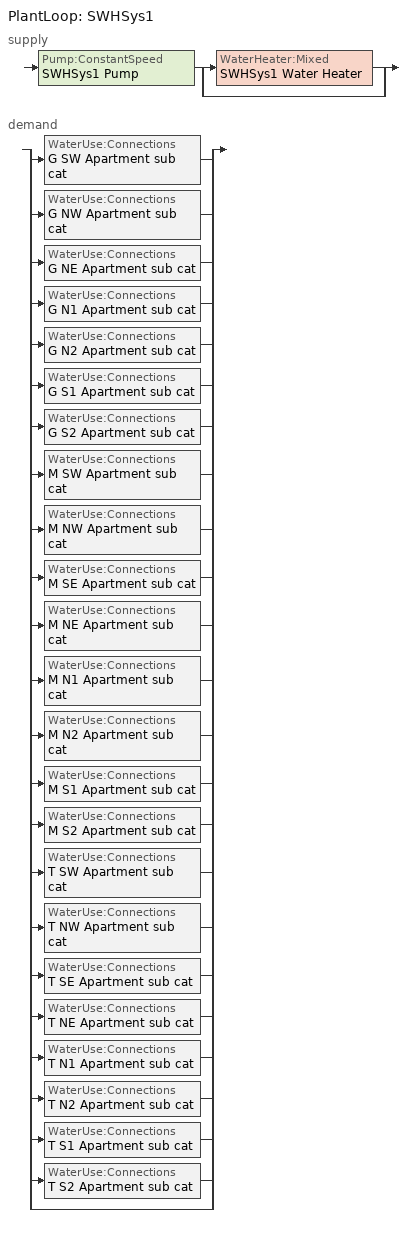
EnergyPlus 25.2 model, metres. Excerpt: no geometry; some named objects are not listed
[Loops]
PlantLoop 'SWHSys1'
 supply: Pump:ConstantSpeed 'SWHSys1 Pump' > split
  | WaterHeater:Mixed 'SWHSys1 Water Heater'
  | bypass
 demand: split
  | WaterUse:Connections 'G SW Apartment sub cat'
  | WaterUse:Connections 'G NW Apartment sub cat'
  | WaterUse:Connections 'G NE Apartment sub cat'
  | WaterUse:Connections 'G N1 Apartment sub cat'
  | WaterUse:Connections 'G N2 Apartment sub cat'
  | WaterUse:Connections 'G S1 Apartment sub cat'
  | WaterUse:Connections 'G S2 Apartment sub cat'
  | WaterUse:Connections 'M SW Apartment sub cat'
  | WaterUse:Connections 'M NW Apartment sub cat'
  | WaterUse:Connections 'M SE Apartment sub cat'
  | WaterUse:Connections 'M NE Apartment sub cat'
  | WaterUse:Connections 'M N1 Apartment sub cat'
  | WaterUse:Connections 'M N2 Apartment sub cat'
  | WaterUse:Connections 'M S1 Apartment sub cat'
  | WaterUse:Connections 'M S2 Apartment sub cat'
  | WaterUse:Connections 'T SW Apartment sub cat'
  | WaterUse:Connections 'T NW Apartment sub cat'
  | WaterUse:Connections 'T SE Apartment sub cat'
  | WaterUse:Connections 'T NE Apartment sub cat'
  | WaterUse:Connections 'T N1 Apartment sub cat'
  | WaterUse:Connections 'T N2 Apartment sub cat'
  | WaterUse:Connections 'T S1 Apartment sub cat'
  | WaterUse:Connections 'T S2 Apartment sub cat'
  | bypass
[Generator:PVWatts]
PV_module: PVWatts Version=5; DC System Capacity {W}=19836; Module Type=Premium; Array Type=FixedOpenRack; System Losses=0.113; Array Geometry Type=TiltAzimuth; Tilt Angle {deg}=0; Azimuth Angle {deg}=180
[ElectricLoadCenter:Generators]
PV_Generator: Generator 1=PV_module; Generator 1 Rated Electric Power Output {W}=19836; Generator 1 Availability Schedule=PV_SCH
[ElectricLoadCenter:Inverter:PVWatts]
PV_Inverter: DC to AC Size Ratio=1.2; Inverter Efficiency=0.96
[ElectricLoadCenter:Distribution]
Generator: Generator List=PV_Generator; Generator Operation Scheme Type=Baseload; Electrical Buss Type=DirectCurrentWithInverter; Inverter=PV_Inverter
[EvaporativeFluidCooler:TwoSpeed]
Central Tower: High Fan Speed Air Flow Rate {m3/s}=autosize; High Fan Speed Fan Power {W}=autosize; Low Fan Speed Air Flow Rate {m3/s}=autocalculate; Low Fan Speed Fan Power {W}=autocalculate; Design Spray Water Flow Rate {m3/s}=0.002208; Performance Input Method=UFactorTimesAreaAndDesignWaterFlowRate; Heat Rejection Capacity and Nominal Capacity Sizing Ratio=1.25; Low Speed Standard Capacity Sizing Factor=0.5; High Fan Speed U-factor Times Area Value {W/K}=autosize; Low Fan Speed U-factor Times Area Value {W/K}=autocalculate; Low Fan Speed U-Factor Times Area Sizing Factor=0.6; Design Water Flow Rate {m3/s}=autosize; Low Speed User Specified Design Capacity Sizing Factor=0.5; High Speed Sizing Factor=1; Evaporation Loss Mode=SaturatedExit; Drift Loss Percent {percent}=0.008; Blowdown Calculation Mode=ConcentrationRatio; Blowdown Concentration Ratio=3
[WaterHeater:Mixed]
SWHSys1 Water Heater: Tank Volume {m3}=2.271247; Setpoint Temperature Schedule=SHWSys1 Water Heater Setpoint Temperature Schedule; Deadband Temperature Difference {deltaC}=2; Maximum Temperature Limit {C}=82.2222; Heater Control Type=Cycle; Heater Maximum Capacity {W}=175843; Heater Fuel Type=NATURALGAS; Heater Thermal Efficiency=0.802765; Off Cycle Parasitic Fuel Consumption Rate {W}=8167.94; Off Cycle Parasitic Fuel Type=NATURALGAS; Off Cycle Parasitic Heat Fraction to Tank=0; On Cycle Parasitic Fuel Consumption Rate {W}=8167.94; On Cycle Parasitic Fuel Type=NATURALGAS; Ambient Temperature Indicator=SCHEDULE; Ambient Temperature Schedule=Ambient Temp Schedule; Off Cycle Loss Coefficient to Ambient Temperature {W/K}=15.601; On Cycle Loss Coefficient to Ambient Temperature {W/K}=15.601; Use Side Effectiveness=1; Source Side Effectiveness=1; Use Side Design Flow Rate {m3/s}=AUTOSIZE; Source Side Design Flow Rate {m3/s}=AUTOSIZE; Indirect Water Heating Recovery Time {hr}=1.5
[Sizing:Plant]
SWHSys1: Loop Type=Heating; Design Loop Exit Temperature {C}=60; Loop Design Temperature Difference {deltaC}=5
[PlantLoop]
SWHSys1: Fluid Type=WATER; Plant Equipment Operation Scheme=SWHSys1 Loop Operation Scheme List; Maximum Loop Temperature {C}=60; Minimum Loop Temperature {C}=10; Maximum Loop Flow Rate {m3/s}=AUTOSIZE; Minimum Loop Flow Rate {m3/s}=0; Plant Loop Volume {m3}=AUTOSIZE; Load Distribution Scheme=Optimal
[Pump:ConstantSpeed]
SWHSys1 Pump: Design Flow Rate {m3/s}=autosize; Design Pump Head {Pa}=29891; Design Power Consumption {W}=AUTOSIZE; Motor Efficiency=0.3; Fraction of Motor Inefficiencies to Fluid Stream=0; Pump Control Type=Intermittent
[PlantEquipmentList]
SWHSys1 Equipment List: SWHSys1 Water Heater
[PlantEquipmentOperation:HeatingLoad]
SWHSys1 Operation Scheme: Load Range 1 Lower Limit {W}=0; Load Range 1 Upper Limit {W}=1000000000000000; Range 1 Equipment List=SWHSys1 Equipment List
[PlantEquipmentOperationSchemes]
SWHSys1 Loop Operation Scheme List: Control Scheme 1=SWHSys1 Operation Scheme; Control Scheme 1 Schedule=PlantOnSched
[SetpointManager:Scheduled]
SWHSys1 Loop Setpoint Manager: Control Variable=Temperature; Schedule=SHWSys1-Loop-Temp-Schedule; Setpoint Node or NodeList=SWHSys1 Supply Outlet Node
[WaterUse:Equipment] Peak Flow Rate {m3/s}=3.26472e-06; Flow Rate Fraction Schedule=APT_DHW_SCH; Target Temperature Schedule=SHW Target Temp Sched; Hot Water Supply Temperature Schedule=SHW Supply Temp Sched; Sensible Fraction Schedule=SHW Sensible fract sched; Latent Fraction Schedule=SHW Latent fract sched
Name | Zone
G SW Apartment sub cat | G SW Apartment
G NW Apartment sub cat | G NW Apartment
G NE Apartment sub cat | G NE Apartment
G N1 Apartment sub cat | G N1 Apartment
G N2 Apartment sub cat | G N2 Apartment
G S1 Apartment sub cat | G S1 Apartment
G S2 Apartment sub cat | G S2 Apartment
M SW Apartment sub cat | M SW Apartment
M NW Apartment sub cat | M NW Apartment
M SE Apartment sub cat | M SE Apartment
M NE Apartment sub cat | M NE Apartment
M N1 Apartment sub cat | M N1 Apartment
M N2 Apartment sub cat | M N2 Apartment
M S1 Apartment sub cat | M S1 Apartment
M S2 Apartment sub cat | M S2 Apartment
T SW Apartment sub cat | T SW Apartment
T NW Apartment sub cat | T NW Apartment
T SE Apartment sub cat | T SE Apartment
T NE Apartment sub cat | T NE Apartment
T N1 Apartment sub cat | T N1 Apartment
T N2 Apartment sub cat | T N2 Apartment
T S1 Apartment sub cat | T S1 Apartment
T S2 Apartment sub cat | T S2 Apartment
[WaterUse:Connections]
Name | Water Use Equipment 1
G SW Apartment sub cat | G SW Apartment sub cat
G NW Apartment sub cat | G NW Apartment sub cat
G NE Apartment sub cat | G NE Apartment sub cat
G N1 Apartment sub cat | G N1 Apartment sub cat
G N2 Apartment sub cat | G N2 Apartment sub cat
G S1 Apartment sub cat | G S1 Apartment sub cat
G S2 Apartment sub cat | G S2 Apartment sub cat
M SW Apartment sub cat | M SW Apartment sub cat
M NW Apartment sub cat | M NW Apartment sub cat
M SE Apartment sub cat | M SE Apartment sub cat
M NE Apartment sub cat | M NE Apartment sub cat
M N1 Apartment sub cat | M N1 Apartment sub cat
M N2 Apartment sub cat | M N2 Apartment sub cat
M S1 Apartment sub cat | M S1 Apartment sub cat
M S2 Apartment sub cat | M S2 Apartment sub cat
T SW Apartment sub cat | T SW Apartment sub cat
T NW Apartment sub cat | T NW Apartment sub cat
T SE Apartment sub cat | T SE Apartment sub cat
T NE Apartment sub cat | T NE Apartment sub cat
T N1 Apartment sub cat | T N1 Apartment sub cat
T N2 Apartment sub cat | T N2 Apartment sub cat
T S1 Apartment sub cat | T S1 Apartment sub cat
T S2 Apartment sub cat | T S2 Apartment sub cat
[HVACTemplate:Thermostat] Constant Heating Setpoint {C}=20; Constant Cooling Setpoint {C}=24
Thermostat_G SW Apartment; Thermostat_G NW Apartment; Thermostat_Office; Thermostat_G NE Apartment; Thermostat_G N1 Apartment; Thermostat_G N2 Apartment; Thermostat_G S1 Apartment; Thermostat_G S2 Apartment; Thermostat_G Corridor; Thermostat_M SW Apartment; Thermostat_M NW Apartment; Thermostat_M SE Apartment; Thermostat_M NE Apartment; Thermostat_M N1 Apartment; Thermostat_M N2 Apartment; Thermostat_M S1 Apartment; Thermostat_M S2 Apartment; Thermostat_M Corridor; Thermostat_T SW Apartment; Thermostat_T NW Apartment; Thermostat_T SE Apartment; Thermostat_T NE Apartment; Thermostat_T N1 Apartment; Thermostat_T N2 Apartment; Thermostat_T S1 Apartment; Thermostat_T S2 Apartment; Thermostat_T Corridor
[Schedule:Compact]
PV_SCH; PlantOnSched: Through: 12/31, For: AllDays, Until: 24:00, 1
SHWSys1-Loop-Temp-Schedule; SHWSys1 Water Heater Setpoint Temperature Schedule; SHW TARGET TEMP SCHED: Through: 12/31, For: AllDays, Until: 24:00, 60
SHW SUPPLY TEMP SCHED: Through: 12/31, For: AllDays, Until: 24:00, 55
SHW Latent fract sched: Through: 12/31, For: AllDays, Until: 24:00, 0.05
SHW Sensible fract sched: Through: 12/31, For: AllDays, Until: 24:00, 0.2
Ambient Temp Schedule: Through: 12/31, For: AllDays, Until: 24:00, 22
APT_DHW_SCH: THROUGH: 12/31, FOR: AllDays, UNTIL: 1:00, 0.08, UNTIL: 2:00, 0.04, UNTIL: 3:00, 0.01, UNTIL: 4:00, 0.01, UNTIL: 5:00, 0.04, UNTIL: 6:00, 0.27, UNTIL: 7:00, 0.94, UNTIL: 8:00, 1, UNTIL: 9:00, 0.96, UNTIL: 10:00, 0.84, UNTIL: 11:00, 0.76, UNTIL: 12:00, 0.61, UNTIL: 13:00, 0.53, UNTIL: 14:00, 0.47, UNTIL: 15:00, 0.41, UNTIL: 16:00, 0.47, UNTIL: 17:00, 0.55, UNTIL: 18:00, 0.73, UNTIL: 19:00, 0.86, UNTIL: 20:00, 0.82, UNTIL: 21:00, 0.75, UNTIL: 22:00, 0.61, UNTIL: 23:00, 0.53, UNTIL: 24:00, 0.29
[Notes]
The DOE Prototype Building Models were developed by Pacific Northwest National Laboratory (PNNL), under contract with the U.S.
Department of Energy (DOE).  These building models were derived from DOE's Commercial Reference Building Models with modifications
based on input from the ASHRAE Standard 90.1 committee, the Advanced Energy Design Guide series, and building industry experts. The
prototypes models were developed to quantify energy saving impacts from newly published editions of ASHRAE Standard 90.1, 189.1, IECC,
and other energy codes and standards.  The basic building descriptions can be found in the Scorecards posted at www.energycodes.gov
website. The recommended citation of the prototype models is
DOE and PNNL. 2023. Commercial Prototype Building Models, Richland, WA, Pacific Northwest National Laboratory. Available at https://www.energycodes.gov/development/commercial/prototype_models.
Detailed descriptions of the prototype model development and addenda modeling strategies can be found in the following  reports:
Maddox D.E., J. Zhang, Y. Xie, W. Xu, X. Liu, S. Wang, and M.I. Rosenberg. 2022. Energy and Energy Cost Savings Analysis of the 2021 IECC
for Commercial Buildings. PNNL-32816. Richland, WA: Pacific Northwest National Laboratory.
Zhang J., M.I. Rosenberg, J. Lerond, Y. Xie, C. Chandrasekharan Nambiar, Y. Chen, and R. Hart, et al. 2021. Energy Savings Analysis:
ANSI/ASHRAE/IES Standard 90.1-2019. PNNL-31488. Richland, WA: Pacific Northwest National Laboratory.
Zhang, J., Y. Chen, Y. Xie, M. Rosenberg, R. Hart. Energy and Energy Cost Savings Analysis of the 2018 IECC for Commercial Buildings.
2018. PNNL-28125. Richland, WA: Pacific Northwest National Laboratory.
DOE. 2017. Energy Savings Analysis: ANSI/ASHRAE/IES Standard 90.1-2016. Prepared by Athalye, R.A, M.A. Halverson, M.I. Rosenberg, B. Liu,
J. Zhang, R. Hart, V.V. Mendon, S. Goel, Y. Chen, Y. Xie, and M. Zhao, Richland, WA, Pacific Northwest National Laboratory. https://www.energycodes.gov/sites/default/files/documents/02202018_Standard_90.1-2016_Determination_TSD.pdf.
Zhang, J., Y. Xie, R.A. Athalye, J. Zhuge, M. Rosenberg, R. Hart, and B. Liu. Energy and Energy Cost Savings Analysis of the 2015 IECC
for Commercial Buildings. 2015. PNNL-24269 Rev. 1. Richland, WA: Pacific Northwest National
Laboratory. https://www.energycodes.gov/sites/default/files/documents/2015_IECC_Commercial_Analysis.pdf.
Halverson M.A., M.I. Rosenberg, W. Wang, J. Zhang, V.V. Mendon, R.A. Athalye, Y. Xie, R. Hart, S. Goel, 2014. ANSI/ASHRAE/IES Standard
90.1-2013 Determination of Energy Savings: Quantitative Analysis, PNNL-23479. Richland, WA: Pacific Northwest National Laboratory. https://www.energycodes.gov/sites/default/files/documents/901-2013_finalCommercialDeterminationQuantitativeAnalysis_TSD_0.pdf.
Goel S., R.A. Athalye, W. Wang, J. Zhang, M.I. Rosenberg, Y. Xie, and R. Hart, et al. 2014. Enhancements to ASHRAE Standard 90.1
Prototype Building Models. PNNL-23269. Richland, WA: Pacific Northwest National Laboratory. https://www.pnnl.gov/main/publications/external/technical_reports/PNNL-23269.pdf.
Zhang J., R.A. Athalye, R. Hart, M.I. Rosenberg, Y. Xie, S. Goel, and V.V. Mendon, et al. 2013. Energy and Energy Cost Savings Analysis
of the IECC for Commercial Buildings. PNNL-22760. Richland, WA: Pacific Northwest National Laboratory. http://www.pnnl.gov/main/publications/external/technical_reports/PNNL-22760.pdf.
Thornton B.A., M.I. Rosenberg, E.E. Richman, W. Wang, Y. Xie, J. Zhang, H. Cho, VV Mendon, R.A. Athalye, and B. Liu. 2011. Achieving
the 30% Goal: Energy and Cost Savings Analysis of ASHRAE Standard 90.1-2010. PNNL-20405. Richland, WA: Pacific Northwest National
Laboratory.  https://www.energycodes.gov/sites/default/files/documents/BECP_Energy_Cost_Savings_STD2010_May2011_v00.pdf.
WeatherFile:  USA_NM_Albuquerque.Intl.Sunport.723650_TMY3.epw
GPARM parameters as input:
Case = ASHRAE901_ApartmentHighRise_STD2022_Albuquerque
AnalysisPurpose = ProgressIndicator
AnalysisCodeName = ASHRAE901
AnalysisAmendment = NoneAmend
AnalysisPrototype = ApartmentHighRise
AnalysisScope = National
AnalysisState = National
AnalysisCity = USA_NM_Albuquerque
AnalysisCustomFlag = Default
hvac_autogen = Default
roof_emissivity = 0.9
roof_solar_absorp = 0.7
door_infil = 1.008078792
frac_ofpk = 0.131
exterior_light_watts = 6056.98
economizer_lockout = LockoutWithHeating
wlhp_pump_head = 179045.107307604
BLDG_ELEVATORS_LIGHTS_FAN_SCH = ELEV_LIGHT_FAN_SCH_ADD_DF
BLDG_ELEVATORS_LIGHTS_FAN_POWER = 63
EQP_OFF_SCH = EQP_OFF_SCH_ADV
STD189_overhang = no
ext_lgt_sch = Exterior_Lgt_ALWAYS_ON
transformer_size = 75000
transformer_eff = 0.986
HTGSETP_OFF_SCH = HTGSETP_OFF_SCH_Yes_Optimum
CLGSETP_OFF_SCH = CLGSETP_OFF_SCH_Yes_Optimum
pipe_heat_loss = 8167.94
skip_EMSprogram = yes
BoilerAM = Yes
OA_BASED_OPTIMUM_START_EMS = yes
Wfile_TMY3 = USA_NM_Albuquerque.Intl.Sunport.723650_TMY3.epw
Door_Switch_Enabled_Thermostat_Reset = TRUE
receptacle_ctrl_occ_reduction_frac = 0.92575
receptacle_ctrl_unocc_reduction_frac = 0.6625
SHW_Pump_Head = 29891
CodeName = ASHRAE90.1_STD2019
AddendumCA_2016 = TwoSpeed
office_standby_mode = Yes
APT_SWH_flow = 3.66e-06
ZoneSysMapID = DEFAULT
